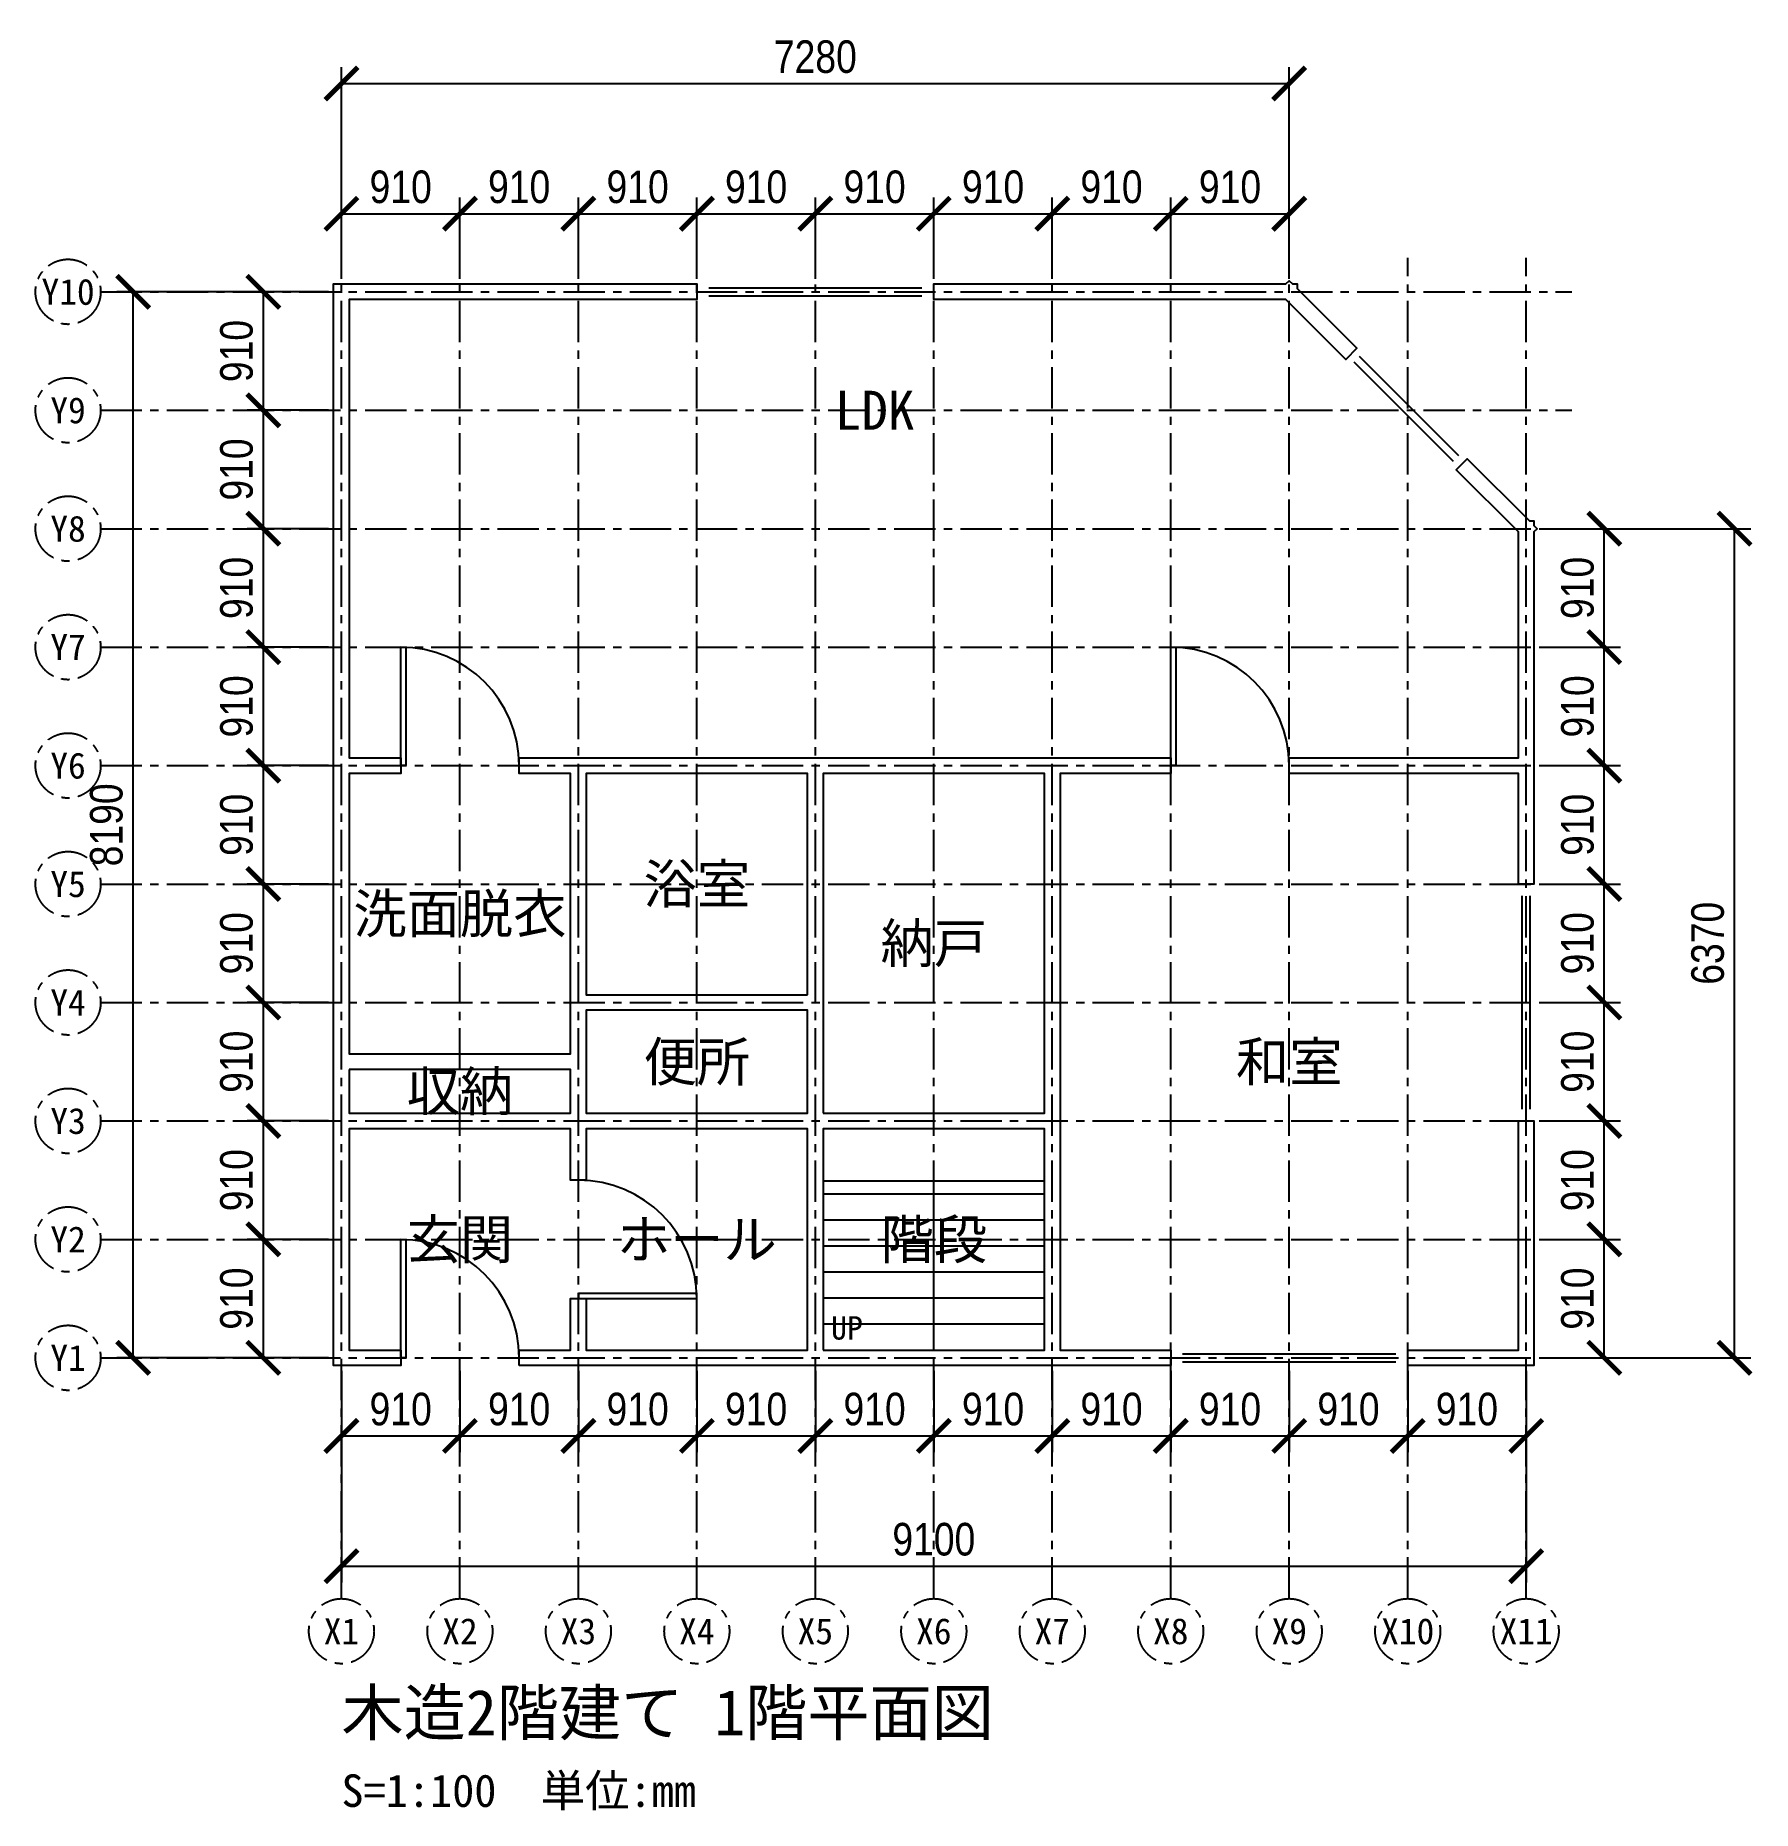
# Model space of a CAD drawing. Header units: millimetres. Extents: x -2350 to 10838, y -3478 to 10159.
import ezdxf
from ezdxf.enums import TextEntityAlignment as Align

# ---------------------------------------------------------------- set-up
doc = ezdxf.new("R2010")
doc.units = ezdxf.units.MM
doc.header["$LTSCALE"] = 100
doc.linetypes.add('CENTER', pattern=[5.08, 3.175, -0.635, 0.635, -0.635])
for name, color, linetype in [('DIM', 4, 'CONTINUOUS'), ('GRID', 8, 'CENTER'), ('OPENING', 3, 'CONTINUOUS'), ('ROOM', 2, 'CONTINUOUS'), ('STAIR', 6, 'CONTINUOUS'), ('TEXT', 7, 'CONTINUOUS'), ('WALL', 7, 'CONTINUOUS')]:
    doc.layers.add(name, color=color, linetype=linetype)
doc.styles.add('JP', font='msgothic.ttc')
doc.styles.add('OpenSansCondensed-Light', font='OpenSansCondensed-Light.ttf')
doc.dimstyles.new('EZDXF', dxfattribs={"dimtxt": 0.25, "dimasz": 0.175, "dimexe": 0.375, "dimexo": 0.125, "dimgap": 0.1, "dimtad": 1, "dimlfac": 100, "dimzin": 12, "dimdsep": 46, "dimtxsty": 'OpenSansCondensed-Light', "dimblk": 'ARCHTICK', "dimcen": 2.5, "dimazin": 3, "dimtfac": 0.5, "dimtmove": 2, "dimatfit": 3})

# ---------------------------------------------------------------- blocks, each defined once
blk = doc.blocks.new('_ARCHTICK')
at = {"color": 0, "linetype": 'BYBLOCK', "const_width": 0.15}
blk.add_lwpolyline([(-0.5, -0.5), (0.5, 0.5)], dxfattribs=at)

msp = doc.modelspace()

# ---------------------------------------------------------------- linework, layer by layer
at = {"layer": 'GRID'}
for p, q in [((0, -1850), (0, 8450)), ((910, -1850), (910, 8450)), ((1820, -1850), (1820, 8450)), ((2730, -1850), (2730, 8450)), ((3640, -1850), (3640, 8450)), ((4550, -1850), (4550, 8450)), ((5460, -1850), (5460, 8450)), ((6370, -1850), (6370, 8450)), ((7280, -1850), (7280, 8450)), ((8190, -1850), (8190, 8450)), ((9100, -1850), (9100, 8450)), ((-1850, 8190), (9450, 8190)), ((-1850, 7280), (9450, 7280)), ((-1850, 6370), (9450, 6370)), ((-1850, 5460), (9450, 5460)), ((-1850, 4550), (9450, 4550)), ((-1850, 3640), (9450, 3640)), ((-1850, 2730), (9450, 2730)), ((-1850, 1820), (9450, 1820)), ((-1850, 910), (9450, 910)), ((-1850, 0), (9450, 0))]:
    msp.add_line(p, q, dxfattribs=at)
for centre in [(-2100, 8190), (-2100, 7280), (-2100, 6370), (-2100, 5460), (-2100, 4550), (-2100, 3640), (-2100, 2730), (-2100, 1820), (-2100, 910), (-2100, 0), (0, -2100), (910, -2100), (1820, -2100), (2730, -2100), (3640, -2100), (4550, -2100), (5460, -2100), (6370, -2100), (7280, -2100), (8190, -2100), (9100, -2100)]:
    msp.add_circle(centre, 250, dxfattribs=at)
at = {"layer": 'OPENING'}
for p, q in [((2821, 8220), (4459, 8220)), ((2821, 8160), (4459, 8160)), ((8541.4, 6886.2), (7777.7, 7649.9)), ((8583.8, 6928.6), (7820.1, 7692.3)), ((9070, 1911), (9070, 3549)), ((9130, 1911), (9130, 3549)), ((6461, 30), (8099, 30)), ((6461, -30), (8099, -30))]:
    msp.add_line(p, q, dxfattribs=at)
for points in [[(455, 4550), (455, 5460), (495, 5460), (495, 4550)], [(6370, 4550), (6370, 5460), (6410, 5460), (6410, 4550)], [(455, 0), (455, 910), (495, 910), (495, 0)], [(1820, 455), (2730, 455), (2730, 495), (1820, 495)]]:
    msp.add_lwpolyline(points, close=True, dxfattribs=at)
for centre in [(455, 4550), (6370, 4550), (1820, 455), (455, 0)]:
    msp.add_arc(centre, 910, 0, 90, dxfattribs=at)
at = {"layer": 'STAIR'}
for p, q in [((3700, 1360), (5400, 1360)), ((3700, 1260), (4550, 1260)), ((4550, 60), (4550, 1360)), ((4550, 1260), (5400, 1260)), ((3700, 1060), (4550, 1060)), ((4550, 1060), (5400, 1060)), ((3700, 860), (4550, 860)), ((4550, 860), (5400, 860)), ((3700, 660), (4550, 660)), ((4550, 660), (5400, 660)), ((3700, 460), (4550, 460)), ((4550, 460), (5400, 460)), ((3700, 260), (4550, 260)), ((4550, 260), (5400, 260))]:
    msp.add_line(p, q, dxfattribs=at)
at = {"layer": 'WALL'}
for points in [[(1365, -60), (1365, 60), (1760, 60), (1760, 455), (1880, 455), (1880, 60), (3580, 60), (3580, 1760), (1880, 1760), (1880, 1365), (1760, 1365), (1760, 1760), (60, 1760), (60, 60), (455, 60), (455, -60), (60, -60), (-60, -60), (-60, 60), (-60, 1760), (-60, 1880), (-60, 2215), (-60, 2335), (-60, 4490), (-60, 4610), (-60, 8130), (-60, 8250), (60, 8250), (2730, 8250), (2730, 8130), (60, 8130), (60, 4610), (455, 4610), (455, 4490), (60, 4490), (60, 2335), (1760, 2335), (1760, 2670), (1760, 2790), (1760, 4490), (1365, 4490), (1365, 4610), (1760, 4610), (1880, 4610), (3580, 4610), (3700, 4610), (5400, 4610), (5520, 4610), (6370, 4610), (6370, 4490), (5520, 4490), (5520, 1880), (5520, 1760), (5520, 60), (6370, 60), (6370, -60), (5520, -60), (5400, -60), (3700, -60), (3580, -60), (1880, -60), (1760, -60)], [(7255.1, 8250), (7280, 8274.9), (7304.9, 8250), (7340, 8250), (7340, 8214.9), (7798.9, 7755.9), (7714.1, 7671.1), (7255.1, 8130), (4550, 8130), (4550, 8250)], [(9124.9, 6430), (9160, 6430), (9160, 6394.9), (9184.9, 6370), (9160, 6345.1), (9160, 4610), (9160, 4490), (9160, 3640), (9040, 3640), (9040, 4490), (7280, 4490), (7280, 4610), (9040, 4610), (9040, 6345.1), (8562.6, 6822.5), (8647.5, 6907.4)], [(3580, 2790), (3580, 4490), (1880, 4490), (1880, 2790)], [(3700, 1880), (5400, 1880), (5400, 4490), (3700, 4490), (3700, 2790), (3700, 2670)], [(1880, 2335), (1880, 2215), (1880, 1880), (3580, 1880), (3580, 2670), (1880, 2670)], [(60, 2215), (60, 1880), (1760, 1880), (1760, 2215)], [(9160, 60), (9160, -60), (9040, -60), (8190, -60), (8190, 60), (9040, 60), (9040, 1820), (9160, 1820)], [(3700, 60), (5400, 60), (5400, 1760), (3700, 1760)]]:
    msp.add_lwpolyline(points, close=True, dxfattribs=at)

# ---------------------------------------------------------------- texts
at = {"layer": 'GRID'}
for s, p in [('Y10', (-2100, 8190)), ('Y9', (-2100, 7280)), ('Y8', (-2100, 6370)), ('Y7', (-2100, 5460)), ('Y6', (-2100, 4550)), ('Y5', (-2100, 3640)), ('Y4', (-2100, 2730)), ('Y3', (-2100, 1820)), ('Y2', (-2100, 910)), ('Y1', (-2100, 0)), ('X1', (0, -2100)), ('X2', (910, -2100)), ('X3', (1820, -2100)), ('X4', (2730, -2100)), ('X5', (3640, -2100)), ('X6', (4550, -2100)), ('X7', (5460, -2100)), ('X8', (6370, -2100)), ('X9', (7280, -2100)), ('X10', (8190, -2100)), ('X11', (9100, -2100))]:
    msp.add_text(s, height=200, dxfattribs=at).set_placement(p, align=Align.MIDDLE_CENTER)
at = {"layer": 'ROOM', "style": 'JP'}
for s, p in [('LDK', (4095, 7280)), ('浴室', (2730, 3640)), ('洗面脱衣', (910, 3412.5)), ('納戸', (4550, 3185)), ('便所', (2730, 2275)), ('和室', (7280, 2275)), ('収納', (910, 2047.5)), ('玄関', (910, 910)), ('階段', (4550, 910)), ('ホール', (2730, 910))]:
    msp.add_text(s, height=300, dxfattribs=at).set_placement(p, align=Align.MIDDLE_CENTER)
at = {"layer": 'STAIR'}
msp.add_text('UP', height=180, dxfattribs=at).set_placement((3760, 140))
at = {"layer": 'TEXT', "style": 'JP'}
for s, height, p in [('木造2階建て 1階平面図', 350, (0, -2900)), ('S=1:100  単位:mm', 250, (0, -3450))]:
    msp.add_text(s, height=height, dxfattribs=at).set_placement(p)

# ---------------------------------------------------------------- dimensions: what is measured, and where the dimension line sits
at = {"layer": 'DIM'}
for base, p1, p2 in [((0, 9790), (0, 8190), (7280, 8190)), ((0, 8790), (0, 8190), (910, 8190)), ((910, 8790), (910, 8190), (1820, 8190)), ((1820, 8790), (1820, 8190), (2730, 8190)), ((2730, 8790), (2730, 8190), (3640, 8190)), ((3640, 8790), (3640, 8190), (4550, 8190)), ((4550, 8790), (4550, 8190), (5460, 8190)), ((5460, 8790), (5460, 8190), (6370, 8190)), ((6370, 8790), (6370, 8190), (7280, 8190)), ((0, -600), (0, 0), (910, 0)), ((0, -1600), (0, 0), (9100, 0)), ((910, -600), (910, 0), (1820, 0)), ((1820, -600), (1820, 0), (2730, 0)), ((2730, -600), (2730, 0), (3640, 0)), ((3640, -600), (3640, 0), (4550, 0)), ((4550, -600), (4550, 0), (5460, 0)), ((5460, -600), (5460, 0), (6370, 0)), ((6370, -600), (6370, 0), (7280, 0)), ((7280, -600), (7280, 0), (8190, 0)), ((8190, -600), (8190, 0), (9100, 0))]:
    msp.add_linear_dim(base=base, p1=p1, p2=p2, dimstyle='EZDXF', override={"dimscale": 100, "dimtxt": 2.5, "dimasz": 2.5, "dimexe": 1.25, "dimexo": 1, "dimgap": 0.8, "dimtad": 1, "dimtih": 0, "dimtoh": 0, "dimdec": 0, "dimlfac": 1}, dxfattribs=at).render()
for base, p1, p2 in [((-1600, 0), (0, 0), (0, 8190)), ((-600, 7280), (0, 7280), (0, 8190)), ((-600, 6370), (0, 6370), (0, 7280)), ((-600, 5460), (0, 5460), (0, 6370)), ((9700, 5460), (9100, 5460), (9100, 6370)), ((10700, 0), (9100, 0), (9100, 6370)), ((-600, 4550), (0, 4550), (0, 5460)), ((9700, 4550), (9100, 4550), (9100, 5460)), ((-600, 3640), (0, 3640), (0, 4550)), ((9700, 3640), (9100, 3640), (9100, 4550)), ((-600, 2730), (0, 2730), (0, 3640)), ((9700, 2730), (9100, 2730), (9100, 3640)), ((-600, 1820), (0, 1820), (0, 2730)), ((9700, 1820), (9100, 1820), (9100, 2730)), ((-600, 910), (0, 910), (0, 1820)), ((9700, 910), (9100, 910), (9100, 1820)), ((-600, 0), (0, 0), (0, 910)), ((9700, 0), (9100, 0), (9100, 910))]:
    msp.add_linear_dim(base=base, p1=p1, p2=p2, angle=90, dimstyle='EZDXF', override={"dimscale": 100, "dimtxt": 2.5, "dimasz": 2.5, "dimexe": 1.25, "dimexo": 1, "dimgap": 0.8, "dimtad": 1, "dimtih": 0, "dimtoh": 0, "dimdec": 0, "dimlfac": 1}, dxfattribs=at).render()

doc.saveas('drawing.dxf')
